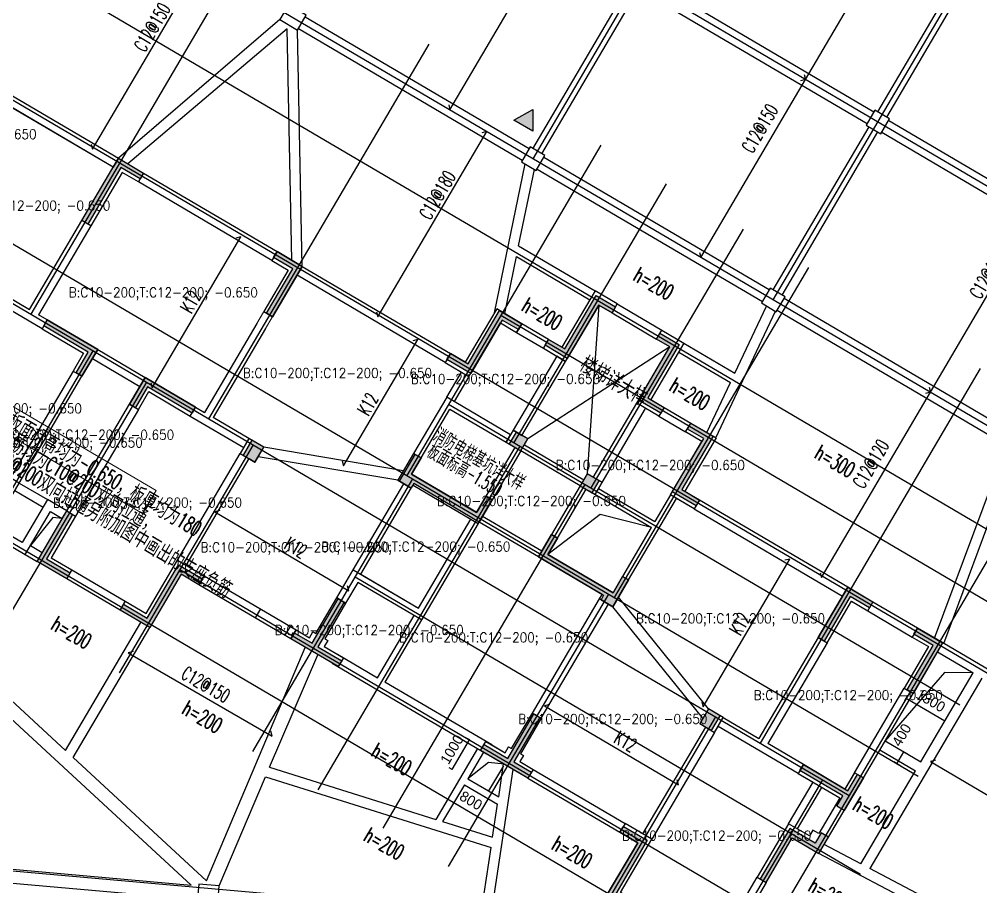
# Model space of a CAD drawing. Header units: millimetres. Extents: x 129427 to 386235, y 419441 to 703525.
# Drawn here: x 309149 to 337104, y 544002 to 569220 of the extents above; entities that cross this region are included whole.
import ezdxf
from ezdxf.enums import TextEntityAlignment as Align

# ---------------------------------------------------------------- set-up
doc = ezdxf.new("R2010")
doc.units = ezdxf.units.MM
doc.header["$LTSCALE"] = 100
for name, color, linetype in [('B-DIM', 1, 'Continuous'), ('B-dote', 253, 'Continuous'), ('B-TEXT', 7, 'Continuous'), ('B-开洞', 7, 'Continuous'), ('B-板厚', 2, 'Continuous'), ('B-正筋文字', 7, 'Continuous'), ('B-正筋钢筋', 6, 'Continuous'), ('B-沉降观测点', 5, 'Continuous'), ('COLU', 7, 'Continuous'), ('colu-1层', 6, 'Continuous'), ('colu-主楼', 7, 'Continuous'), ('h填实-1层', 254, 'Continuous'), ('h斜线-1层', 7, 'Continuous'), ('h斜线-墙', 7, 'Continuous'), ('h斜线-柱', 7, 'Continuous'), ('WALL', 3, 'Continuous'), ('wall-主楼', 2, 'Continuous'), ('wall-开洞', 5, 'Continuous'), ('梁', 4, 'Continuous'), ('梁虚线', 4, 'Continuous')]:
    doc.layers.add(name, color=color, linetype=linetype)
doc.layers.add('floor7', color=1, linetype='Continuous', lineweight=0)
doc.styles.get("Standard").update_dxf_attribs({"font": 'standard'})
doc.styles.add('汉字', font='汉字')
doc.dimstyles.get("Standard").update_dxf_attribs({"dimtxt": 300, "dimasz": 100, "dimexe": 100, "dimexo": 250, "dimgap": 100, "dimtad": 0, "dimtoh": 1, "dimdec": 0, "dimdsep": 46, "dimcen": 0.09, "dimclrt": 7, "dimadec": 0, "dimazin": 0, "dimtfac": 1, "dimtdec": 4, "dimtofl": 0, "dimtmove": 0, "dimatfit": 3, "dimfxl": 4, "dimfxlon": 1, "dimtolj": 1, "dimtzin": 0, "dimarcsym": 0})

# ---------------------------------------------------------------- blocks, each defined once
blk = doc.blocks.new('*D643')
at = {"layer": 'B-DIM', "color": 0, "linetype": 'ByBlock', "lineweight": -2}
for p, q in [((334899, 549419), (334988, 549570)), ((334938, 549484), (336058, 548825)), ((336020, 548760), (336109, 548911))]:
    blk.add_line(p, q, dxfattribs=at)
for points in [[(334938, 549484), (335032, 549448), (335015, 549419)], [(336058, 548825), (335964, 548862), (335980, 548890)]]:
    blk.add_solid(points, dxfattribs=at)
at = {"layer": 'B-DIM', "color": 7, "linetype": 'Continuous', "lineweight": -2, "insert": (335650, 549413), "char_height": 300, "width": 690, "attachment_point": 5, "rotation": 329.5454, "style": '汉字'}
blk.add_mtext('1300', dxfattribs=at)
blk = doc.blocks.new('*D268')
at = {"layer": 'B-DIM', "color": 0, "linetype": 'ByBlock', "lineweight": -2}
for p, q in [((334986, 547855), (334779, 547976)), ((334663, 547580), (334866, 547925)), ((334783, 547510), (334577, 547631))]:
    blk.add_line(p, q, dxfattribs=at)
for points in [[(334663, 547580), (334699, 547675), (334728, 547658)], [(334866, 547925), (334829, 547831), (334801, 547847)]]:
    blk.add_solid(points, dxfattribs=at)
at = {"layer": 'B-DIM', "color": 7, "linetype": 'Continuous', "lineweight": -2, "insert": (334804, 548412), "char_height": 300, "width": 576.67, "attachment_point": 5, "rotation": 59.5454, "style": '汉字'}
blk.add_mtext('400', dxfattribs=at)
blk = doc.blocks.new('*D704')
at = {"layer": 'B-DIM', "color": 0, "linetype": 'ByBlock', "lineweight": -2}
for p, q in [((321788, 546455), (321735, 546365)), ((321786, 546451), (322475, 546046)), ((322477, 546049), (322425, 545960))]:
    blk.add_line(p, q, dxfattribs=at)
for points in [[(321786, 546451), (321880, 546415), (321864, 546386)], [(322475, 546046), (322381, 546082), (322398, 546111)]]:
    blk.add_solid(points, dxfattribs=at)
at = {"layer": 'B-DIM', "color": 7, "linetype": 'Continuous', "lineweight": -2, "insert": (322283, 546507), "char_height": 300, "width": 566.67, "attachment_point": 5, "rotation": 329.5454, "style": '汉字'}
blk.add_mtext('800', dxfattribs=at)
blk = doc.blocks.new('*D348')
at = {"layer": 'B-DIM', "color": 0, "linetype": 'ByBlock', "lineweight": -2}
for p, q in [((321735, 547410), (322241, 548272)), ((322245, 548270), (322155, 548322)), ((321738, 547408), (321648, 547460))]:
    blk.add_line(p, q, dxfattribs=at)
for points in [[(322241, 548272), (322205, 548177), (322176, 548194)], [(321735, 547410), (321771, 547504), (321800, 547487)]]:
    blk.add_solid(points, dxfattribs=at)
at = {"layer": 'B-DIM', "color": 7, "linetype": 'Continuous', "lineweight": -2, "insert": (321729, 547993), "char_height": 300, "width": 690, "attachment_point": 5, "rotation": 59.5454, "style": '汉字'}
blk.add_mtext('1000', dxfattribs=at)
blk = doc.blocks.new('A$C7FDE0673')
at = {"layer": 'B-沉降观测点'}
blk.add_hatch(color=256, dxfattribs=at).paths.add_polyline_path([(318, 551), (0, 0), (636, 0)], flags=0)
blk.add_lwpolyline([(0, 0), (318, 551), (636, 0)], close=True, dxfattribs=at)

msp = doc.modelspace()

# ---------------------------------------------------------------- hatches: boundary and pattern name
at = {"layer": 'h填实-1层'}
for points in [[(312663.6, 564575.7), (312103.3, 564905.1), (311140.3, 563267.3), (310967.9, 563368.7), (312032.3, 565178.9), (312765, 564748.1)], [(316342.4, 560672.6), (317102.7, 561965.6), (316542.3, 562295.1), (316643.7, 562467.5), (317376.4, 562036.6), (316514.8, 560571.2)], [(325996, 560912.7), (325083.7, 559361), (324437.1, 559741.2), (324538.5, 559913.6), (325012.6, 559634.8), (325925, 561186.5), (326485.3, 560857), (326383.9, 560684.6)], [(323187.6, 560475.9), (322275.3, 558924.2), (321585.6, 559329.7), (321687, 559502.1), (322204.2, 559198), (323116.6, 560749.7), (323763.1, 560369.5), (323661.7, 560197.1)], [(310801, 558942.6), (311155.8, 559546), (309862.7, 560306.3), (309964.1, 560478.7), (311429.6, 559617), (310973.4, 558841.2)], [(327799, 557764.4), (327152.5, 558144.6), (328064.9, 559696.2), (327677, 559924.3), (327778.3, 560096.7), (328338.6, 559767.3), (327426.3, 558215.6), (327900.4, 557936.8)], [(314173.3, 557771.8), (312880.3, 558532), (312525.5, 557928.6), (312353.1, 558030), (312809.2, 558805.8), (314274.7, 557944.2)], [(329322.8, 557100.5), (328410.4, 555548.9), (328927.6, 555244.8), (328826.3, 555072.4), (328136.7, 555477.8), (329049, 557029.5), (328574.9, 557308.3), (328676.2, 557480.7)], [(323593.4, 557221.1), (323390.7, 556876.3), (323735.5, 556673.6), (323938.2, 557018.4)], [(323735.5, 556673.6), (323938.2, 557018.4), (323593.4, 557221.1), (323390.7, 556876.3)], [(315912.1, 556981.4), (315658.7, 556550.4), (316003.5, 556347.6), (316256.9, 556778.6)], [(316003.5, 556347.6), (316256.9, 556778.6), (315912.1, 556981.4), (315658.7, 556550.4)], [(320622.6, 555719.8), (320546.5, 555590.5), (320201.7, 555793.2), (320657.9, 556569.1), (320830.3, 556467.7), (320551.5, 555993.6), (322448, 554878.5), (322726.8, 555352.6), (322899.2, 555251.2), (322519, 554604.7)], [(325662.3, 556004.7), (325459.6, 555659.9), (325804.4, 555457.1), (326007.1, 555801.9)], [(325804.4, 555457.1), (326007.1, 555801.9), (325662.3, 556004.7), (325459.6, 555659.9)], [(310528.8, 552954.4), (309666.7, 553461.2), (310528.4, 554926.7), (310700.8, 554825.3), (309940.5, 553532.3), (310630.1, 553126.8)], [(326140, 552475.7), (326064, 552346.4), (326408.8, 552143.6), (326864.9, 552919.5), (326692.5, 553020.8), (326413.8, 552546.7), (324517.3, 553661.8), (324796.1, 554135.9), (324623.7, 554237.3), (324243.5, 553590.8)], [(313854.4, 553087.1), (312942, 551535.4), (312080, 552042.3), (312181.4, 552214.7), (312871, 551809.2), (313783.3, 553360.8), (314472.9, 552955.4), (314371.6, 552782.9)], [(333869.2, 552107.3), (333308.8, 552436.7), (332548.6, 551143.7), (332376.1, 551245), (333237.8, 552710.5), (333970.5, 552279.7)], [(317561.1, 550907.6), (317043.9, 551211.7), (317145.2, 551384.1), (317662.5, 551080), (318422.7, 552373), (318595.1, 552271.7), (317834.9, 550978.6), (318524.5, 550573.1), (318423.1, 550400.7)], [(335263.6, 551519.4), (335996.3, 551088.5), (335134.6, 549623.1), (334962.2, 549724.5), (335722.5, 551017.5), (335162.2, 551347)], [(329187.4, 549175.8), (328934, 548744.8), (329278.8, 548542), (329532.2, 548973)], [(329278.8, 548542), (329532.2, 548973), (329187.4, 549175.8), (328934, 548744.8)], [(323250.5, 547562.3), (322560.9, 547967.8), (322662.2, 548140.2), (323351.9, 547734.7), (324112.1, 549027.8), (324284.5, 548926.4), (323524.3, 547633.4), (324041.5, 547329.3), (323940.1, 547156.8)], [(333413.5, 546691), (333134.7, 546216.8), (332919.2, 546343.5), (333096.6, 546645.3), (331846.7, 547380.2), (331948, 547552.6), (333241.1, 546792.3), (333519.9, 547266.4), (333692.3, 547165.1)], [(327403.4, 545352.5), (326491.1, 543800.9), (327180.7, 543395.4), (327079.3, 543223), (326217.3, 543729.8), (327129.6, 545281.5), (326612.4, 545585.6), (326713.8, 545758)], [(330691.3, 544231.4), (330863.7, 544130), (331623.9, 545423.1), (332399.8, 544966.9), (332678.5, 545441), (332463, 545567.7), (332285.6, 545266), (331552.9, 545696.8)]]:
    msp.add_hatch(color=256, dxfattribs=at).paths.add_polyline_path(points, flags=0)
at = {"layer": 'h斜线-1层'}
h = msp.add_hatch(dxfattribs=at)
h.set_pattern_fill('ANSI31', color=256, scale=40, angle=-30.45463, style=0)
h.set_pattern_definition([])
h.paths.add_polyline_path([(312663.6, 564575.7), (312103.3, 564905.1), (311140.3, 563267.3), (311226.5, 563216.6), (312138.8, 564768.3), (312612.9, 564489.5)], flags=0)
h = msp.add_hatch(dxfattribs=at)
h.set_pattern_fill('ANSI31', color=256, scale=40, angle=-30.45463, style=0)
h.set_pattern_definition([])
h.paths.add_polyline_path([(317102.7, 561965.6), (316542.8, 562294.8), (316492.1, 562208.6), (316966.2, 561929.9), (316256.2, 560723.2), (316342.4, 560672.6)], flags=0)
h = msp.add_hatch(dxfattribs=at)
h.set_pattern_fill('ANSI31', color=256, scale=40, angle=-30.45463, style=0)
h.set_pattern_definition([])
h.paths.add_polyline_path([(326536.4, 560943), (325889.9, 561323.1), (324926.8, 559685.3), (325012.6, 559634.8), (325925, 561186.5), (326485.7, 560856.8)], flags=0)
h.paths.add_polyline_path([(325084.1, 559360.8), (324437.5, 559740.9), (324386.9, 559654.8), (325033.4, 559274.6)], flags=0)
h = msp.add_hatch(dxfattribs=at)
h.set_pattern_fill('ANSI31', color=256, scale=40, angle=-30.45463, style=0)
h.set_pattern_definition([])
h.paths.add_polyline_path([(323661.7, 560197.1), (323187.6, 560475.9), (323136.9, 560389.7), (323611, 560110.9)], flags=0)
h.paths.add_polyline_path([(323116.6, 560749.7), (323030.4, 560800.4), (322118, 559248.7), (322204.2, 559198)], flags=0)
h.paths.add_polyline_path([(322275.3, 558924.2), (321585.6, 559329.7), (321535, 559243.5), (322224.6, 558838)], flags=0)
h = msp.add_hatch(dxfattribs=at)
h.set_pattern_fill('ANSI31', color=256, scale=40, angle=-30.45463, style=0)
h.set_pattern_definition([])
h.paths.add_polyline_path([(311155.8, 559546), (309863.1, 560306), (309812.5, 560219.8), (311019.3, 559510.2), (310715.2, 558993), (310801, 558942.6)], flags=0)
h = msp.add_hatch(dxfattribs=at)
h.set_pattern_fill('ANSI31', color=256, scale=40, angle=-30.45463, style=0)
h.set_pattern_definition([])
h.paths.add_polyline_path([(327799.5, 557764.2), (327152.9, 558144.3), (327102.3, 558058.2), (327748.8, 557678)], flags=0)
h.paths.add_polyline_path([(328476, 559802.6), (327829.4, 560182.7), (327778.7, 560096.5), (328338.6, 559767.3), (327426.3, 558215.6), (327512.9, 558164.7)], flags=0)
h = msp.add_hatch(dxfattribs=at)
h.set_pattern_fill('ANSI31', color=256, scale=40, angle=-30.45463, style=0)
h.set_pattern_definition([])
h.paths.add_polyline_path([(314173.3, 557771.8), (312880.3, 558532), (312525.5, 557928.6), (312611.7, 557877.9), (312915.8, 558395.2), (314122.6, 557685.6)], flags=0)
h = msp.add_hatch(dxfattribs=at)
h.set_pattern_fill('ANSI31', color=256, scale=40, angle=-30.45463, style=0)
h.set_pattern_definition([])
h.paths.add_polyline_path([(323593.4, 557221.1), (323507.6, 557271.6), (323304.9, 556926.8), (323390.7, 556876.3)], flags=0)
h = msp.add_hatch(dxfattribs=at)
h.set_pattern_fill('ANSI31', color=256, scale=40, angle=-30.45463, style=0)
h.set_pattern_definition([])
h.paths.add_polyline_path([(329409.4, 557049.6), (329322.8, 557100.6), (328410.4, 555548.9), (328497, 555498)], flags=0)
h.paths.add_polyline_path([(329049, 557029.5), (328575.3, 557308), (328524.6, 557221.8), (328998.3, 556943.3)], flags=0)
h.paths.add_polyline_path([(328826.7, 555072.1), (328137.1, 555477.6), (328086.4, 555391.4), (328776, 554985.9)], flags=0)
h = msp.add_hatch(dxfattribs=at)
h.set_pattern_fill('ANSI31', color=256, scale=40, angle=-30.45463, style=0)
h.set_pattern_definition([])
h.paths.add_polyline_path([(315912.1, 556981.4), (315826.3, 557031.8), (315572.9, 556600.8), (315658.7, 556550.4)], flags=0)
h = msp.add_hatch(dxfattribs=at)
h.set_pattern_fill('ANSI31', color=256, scale=40, angle=-30.45463, style=0)
h.set_pattern_definition([])
h.paths.add_polyline_path([(320657.9, 556569.1), (320615.2, 556594.2), (320159.1, 555818.3), (320201.7, 555793.2)], flags=0)
h.paths.add_polyline_path([(322519.5, 554604.5), (320622.6, 555719.8), (320597.2, 555676.7), (322494.1, 554561.4)], flags=0)
h = msp.add_hatch(dxfattribs=at)
h.set_pattern_fill('ANSI31', color=256, scale=40, angle=-30.45463, style=0)
h.set_pattern_definition([])
h.paths.add_polyline_path([(326093.7, 555751), (326007.1, 555802), (325804.4, 555457.1), (325891, 555406.2)], flags=0)
h = msp.add_hatch(dxfattribs=at)
h.set_pattern_fill('ANSI31', color=256, scale=40, angle=-30.45463, style=0)
h.set_pattern_definition([])
h.paths.add_polyline_path([(310680.8, 553213), (310077.4, 553567.8), (310787, 554774.6), (310700.8, 554825.3), (309940.5, 553532.3), (310630.1, 553126.8)], flags=0)
h = msp.add_hatch(dxfattribs=at)
h.set_pattern_fill('ANSI31', color=256, scale=40, angle=-30.45463, style=0)
h.set_pattern_definition([])
h.paths.add_polyline_path([(313783.3, 553360.8), (314473.4, 552955.1), (314524.1, 553041.3), (313748.2, 553497.5), (312835.9, 551945.8), (312232.5, 552300.6), (312181.8, 552214.4), (312871, 551809.2)], flags=0)
h = msp.add_hatch(dxfattribs=at)
h.set_pattern_fill('ANSI31', color=256, scale=40, angle=-30.45463, style=0)
h.set_pattern_definition([])
h.paths.add_polyline_path([(326140, 552475.7), (326096.9, 552501), (326020.9, 552371.7), (326064, 552346.4)], flags=0)
h = msp.add_hatch(dxfattribs=at)
h.set_pattern_fill('ANSI31', color=256, scale=40, angle=-30.45463, style=0)
h.set_pattern_definition([])
h.paths.add_polyline_path([(333869.6, 552107), (333308.8, 552436.7), (332548.6, 551143.7), (332635.2, 551092.8), (333344.8, 552299.6), (333818.9, 552020.8)], flags=0)
h = msp.add_hatch(dxfattribs=at)
h.set_pattern_fill('ANSI31', color=256, scale=40, angle=-30.45463, style=0)
h.set_pattern_definition([])
h.paths.add_polyline_path([(318116.6, 551161), (318030.4, 551211.7), (318638.7, 552246.1), (318595.2, 552271.7), (317834.9, 550978.6), (318524.5, 550573.1), (318575.2, 550659.3), (318015.3, 550988.6)], flags=0)
h.paths.add_polyline_path([(318422.7, 552373.1), (318380.1, 552398.1), (317771.8, 551363.7), (317685.6, 551414.4), (317584.3, 551242), (317196.3, 551470.1), (317145.7, 551383.9), (317662.5, 551080)], flags=0)
h = msp.add_hatch(dxfattribs=at)
h.set_pattern_fill('ANSI31', color=256, scale=40, angle=-30.45463, style=0)
h.set_pattern_definition([])
h.paths.add_polyline_path([(335722.5, 551017.5), (335162.6, 551346.7), (335111.9, 551260.5), (335586.1, 550981.8), (334876.5, 549774.9), (334962.3, 549724.5)], flags=0)
h = msp.add_hatch(dxfattribs=at)
h.set_pattern_fill('ANSI31', color=256, scale=40, angle=-30.45463, style=0)
h.set_pattern_definition([])
h.paths.add_polyline_path([(324092.6, 547415.2), (323704.7, 547643.3), (323806.1, 547815.7), (323719.8, 547866.4), (324328.1, 548900.8), (324284.6, 548926.4), (323524.3, 547633.4), (324041.9, 547329)], flags=0)
h.paths.add_polyline_path([(324112.2, 549027.8), (324069.5, 549052.9), (323461.2, 548018.5), (323375, 548069.1), (323273.7, 547896.7), (322712.9, 548226.4), (322662.2, 548140.2), (323351.9, 547734.7)], flags=0)
h = msp.add_hatch(dxfattribs=at)
h.set_pattern_fill('ANSI31', color=256, scale=40, angle=-30.45463, style=0)
h.set_pattern_definition([])
h.paths.add_polyline_path([(329618.8, 548922.1), (329532.2, 548973.1), (329278.8, 548542), (329365.4, 548491.1)], flags=0)
h = msp.add_hatch(dxfattribs=at)
h.set_pattern_fill('ANSI31', color=256, scale=40, angle=-30.45463, style=0)
h.set_pattern_definition([])
h.paths.add_polyline_path([(333519.9, 547266.4), (333433.6, 547317.1), (333154.9, 546843), (333241.1, 546792.3)], flags=0)
h.paths.add_polyline_path([(333096.6, 546645.3), (331846.7, 547380.2), (331796, 547294), (333002.8, 546584.4), (332394.6, 545550), (332222.2, 545651.3), (332120.8, 545478.9), (331517.4, 545833.7), (330605.1, 544282.1), (330691.3, 544231.4), (331552.9, 545696.8), (332285.6, 545266), (332463, 545567.7), (332678.5, 545441), (333134.7, 546216.8), (332919.2, 546343.5)], flags=0)
h = msp.add_hatch(dxfattribs=at)
h.set_pattern_fill('ANSI31', color=256, scale=40, angle=-30.45463, style=0)
h.set_pattern_definition([])
h.paths.add_polyline_path([(327540.7, 545387.8), (326764.9, 545844), (326714.2, 545757.8), (327403.4, 545352.5), (326491.1, 543800.9), (327181.1, 543395.1), (327231.8, 543481.4), (326628.4, 543836.1)], flags=0)
at = {"layer": 'h斜线-墙'}
h = msp.add_hatch(dxfattribs=at)
h.set_pattern_fill('ANSI31', color=256, scale=40, angle=-30.45463, style=0)
h.set_pattern_definition([])
h.paths.add_polyline_path([(307722.1, 567713.2), (312032.3, 565178.9), (311880.2, 564920.3), (307570.1, 567454.6)], flags=0)
h = msp.add_hatch(dxfattribs=at)
h.set_pattern_fill('ANSI31', color=256, scale=40, angle=-30.45463, style=0)
h.set_pattern_definition([])
h.paths.add_polyline_path([(312765, 564748.1), (316644.1, 562467.2), (316492.1, 562208.6), (312612.9, 564489.5)], flags=0)
h = msp.add_hatch(dxfattribs=at)
h.set_pattern_fill('ANSI31', color=256, scale=40, angle=-30.45463, style=0)
h.set_pattern_definition([])
h.paths.add_polyline_path([(317376.9, 562036.4), (321687, 559502.1), (321535, 559243.5), (317224.8, 561777.8)], flags=0)
h = msp.add_hatch(dxfattribs=at)
h.set_pattern_fill('ANSI31', color=256, scale=40, angle=-30.45463, style=0)
h.set_pattern_definition([])
h.paths.add_polyline_path([(324538.9, 559913.4), (323763.1, 560369.5), (323611, 560110.9), (324386.9, 559654.8)], flags=0)
h = msp.add_hatch(dxfattribs=at)
h.set_pattern_fill('ANSI31', color=256, scale=40, angle=-30.45463, style=0)
h.set_pattern_definition([])
h.paths.add_polyline_path([(325033.4, 559274.6), (324774.8, 559426.7), (323507.6, 557271.6), (323766.3, 557119.5)], flags=0)
h = msp.add_hatch(dxfattribs=at)
h.set_pattern_fill('ANSI31', color=256, scale=40, angle=-30.45463, style=0)
h.set_pattern_definition([])
h.paths.add_polyline_path([(323431.6, 557142.3), (321578.2, 558232), (320615.2, 556594.2), (320830.7, 556467.5), (321667, 557889.8), (323304.9, 556926.8)], flags=0)
h = msp.add_hatch(dxfattribs=at)
h.set_pattern_fill('ANSI31', color=256, scale=40, angle=-30.45463, style=0)
h.set_pattern_definition([])
h.paths.add_polyline_path([(308287.5, 554272.2), (309321.9, 553664), (310056.8, 554913.9), (310401.7, 554711.2), (310528.4, 554926.7), (309968.1, 555256.1), (309233.1, 554006.2), (308414.2, 554487.7)], flags=0)
h = msp.add_hatch(dxfattribs=at)
h.set_pattern_fill('ANSI31', color=256, scale=40, angle=-30.45463, style=0)
h.set_pattern_definition([])
h.paths.add_polyline_path([(318380.1, 552398.1), (318861.6, 553217.1), (320758, 552102), (322278.6, 554688.1), (322494.1, 554561.4), (320846.8, 551759.8), (318993.5, 552849.5), (318638.7, 552246.1)], flags=0)
h = msp.add_hatch(dxfattribs=at)
h.set_pattern_fill('ANSI31', color=256, scale=40, angle=-30.45463, style=0)
h.set_pattern_definition([])
h.paths.add_polyline_path([(310680.8, 553213), (312232.5, 552300.6), (312080.4, 552042), (310528.8, 552954.4)], flags=0)
h = msp.add_hatch(dxfattribs=at)
h.set_pattern_fill('ANSI31', color=256, scale=40, angle=-30.45463, style=0)
h.set_pattern_definition([])
h.paths.add_polyline_path([(314524.1, 553041.3), (317196.3, 551470.1), (317044.3, 551211.5), (314372, 552782.7)], flags=0)
at = {"layer": 'h斜线-柱'}
h = msp.add_hatch(dxfattribs=at)
h.set_pattern_fill('ANSI31', color=256, scale=40, angle=-30.45463, style=0)
h.set_pattern_definition([])
h.paths.add_polyline_path([(316721.4, 569208.1), (317238.7, 568904), (317492.1, 569335), (316974.9, 569639.1)], flags=0)
h = msp.add_hatch(dxfattribs=at)
h.set_pattern_fill('ANSI31', color=256, scale=40, angle=-30.45463, style=0)
h.set_pattern_definition([])
h.paths.add_polyline_path([(333770.6, 566143.9), (334201.6, 565890.4), (334455, 566321.4), (334024, 566574.9)], flags=0)
h = msp.add_hatch(dxfattribs=at)
h.set_pattern_fill('ANSI31', color=256, scale=40, angle=-30.45463, style=0)
h.set_pattern_definition([])
h.paths.add_polyline_path([(323747, 565077.2), (324178, 564823.8), (324431.4, 565254.8), (324000.4, 565508.2)], flags=0)
h = msp.add_hatch(dxfattribs=at)
h.set_pattern_fill('ANSI31', color=256, scale=40, angle=-30.45463, style=0)
h.set_pattern_definition([])
h.paths.add_polyline_path([(330729.4, 560971.7), (331160.5, 560718.2), (331413.9, 561149.3), (330982.9, 561402.7)], flags=0)
h = msp.add_hatch(dxfattribs=at)
h.set_pattern_fill('ANSI31', color=256, scale=40, angle=-5.06835, style=0)
h.set_pattern_definition([])
h.paths.add_polyline_path([(314323.6, 543582), (314921.2, 543529), (314965.4, 544027), (314367.7, 544080)], flags=0)

# ---------------------------------------------------------------- linework, layer by layer
at = {"layer": 'B-dote'}
for p, q in [((324089.2, 565166), (344414.1, 599733.4)), ((331071.7, 561060.5), (348431.5, 590585)), ((294026.9, 579825.9), (338930.2, 553423.7)), ((348077.7, 558021.6), (313165.4, 578549.3)), ((349863.9, 550011), (303141.9, 577482.6)), ((292202.2, 576722.6), (341894.1, 547504.8)), ((289617.2, 572326.2), (333274.9, 546656.4)), ((315885.6, 571535.1), (309482.8, 560645.7)), ((299209.1, 568426.5), (335280.9, 547217)), ((321057.7, 568493.9), (314655, 557604.5)), ((286576.1, 567154), (331479.5, 540751.8)), ((326057.5, 565554.2), (320415.1, 555957.8)), ((327954, 564439.1), (323528, 556911.6)), ((330195.3, 563121.2), (325769.3, 555593.8)), ((332091.7, 562006.2), (326449.3, 552409.8)), ((323152.1, 560612.8), (338017.9, 551872)), ((311293.1, 559581.3), (307395.9, 552953.2)), ((337091.5, 559066.4), (330688.8, 548177)), ((312844.7, 558668.9), (308947.6, 552040.9)), ((321631.5, 558026.7), (336497.3, 549285.9)), ((339677.6, 557545.8), (329377.7, 540028.4)), ((315948.1, 556844.3), (312050.9, 550216.2)), ((323700.4, 556810.2), (317826.5, 546820.3)), ((320587.5, 555856.4), (315930, 547935.4)), ((325596.9, 555695.2), (319723, 545705.2)), ((313819.3, 553223.7), (332391.8, 542303.5)), ((318914.9, 553011.7), (333608.2, 544372.3)), ((326276.9, 552511.2), (321619.4, 544590.1)), ((329395.7, 548937.3), (325498.6, 542309.3)), ((332499, 547112.6), (328601.9, 540484.6)), ((369044.2, 539130.3), (289446.5, 546189.9))]:
    msp.add_line(p, q, dxfattribs=at)
at = {"layer": 'B-开洞'}
for p, q in [((325996.4, 560912.5), (325662.7, 556004.4)), ((328065.3, 559696), (323938.7, 557018.2))]:
    msp.add_line(p, q, dxfattribs=at)
for points in [[(310401.7, 554711.2), (310126.6, 554736), (309474, 553922.6)], [(327528.7, 554443), (326042.9, 554824.7), (324517.3, 553661.8)], [(336879.1, 550221.5), (336050.2, 550230), (334324.1, 548243.6)], [(323250.9, 547562.1), (322788.2, 547614.4), (322191.3, 547141.1)]]:
    msp.add_lwpolyline(points, dxfattribs=at)
at = {"layer": 'B-正筋钢筋'}
for points in [[(331970.1, 567615.6), (332007.7, 567470.4), (334896.8, 572384), (334751.6, 572346.3)], [(321635, 566732), (321672.7, 566586.8), (324713.9, 571759), (324568.7, 571721.4)], [(311244.9, 565590.9), (311282.6, 565445.7), (314450.4, 570833.4), (314305.2, 570795.8)], [(328928.9, 562443.4), (328966.6, 562298.2), (332007.7, 567470.4), (331862.5, 567432.7)], [(319539.2, 560714), (319576.9, 560568.9), (322744.7, 565956.5), (322599.5, 565918.9)], [(335601.6, 558520), (335639.3, 558374.8), (338680.4, 563547), (338535.2, 563509.3)], [(312978.2, 558653.5), (313015.9, 558508.3), (315595.8, 562896), (315450.6, 562858.4)], [(318540.9, 556381.5), (318578.6, 556236.4), (320740.6, 559913.5), (320595.4, 559875.8)], [(332433.8, 553132.3), (332471.5, 552987.1), (335639.3, 558374.8), (335494.1, 558337.1)], [(314977.1, 554934.6), (314831.9, 554896.9), (318735, 552602), (318697.4, 552747.2)], [(328995.1, 549382.3), (329032.7, 549237.1), (331556.3, 553529.1), (331411.1, 553491.4)], [(312463, 550839.7), (312318.1, 550800.9), (316505.9, 548383.1), (316467.1, 548528)], [(324561.6, 549299.1), (324416.4, 549261.5), (328319.5, 546966.5), (328281.9, 547111.7)], [(335789.5, 547679.7), (335644.3, 547642), (340500.6, 544786.6), (340463, 544931.8)]]:
    msp.add_lwpolyline(points, dxfattribs=at)
at = {"layer": 'COLU'}
for points in [[(316721.4, 569208.1), (317238.7, 568904), (317492.1, 569335), (316974.9, 569639.1)], [(333770.6, 566143.9), (334201.6, 565890.4), (334455, 566321.4), (334024, 566574.9)], [(323747, 565077.2), (324178, 564823.8), (324431.4, 565254.8), (324000.4, 565508.2)], [(330729.4, 560971.7), (331160.5, 560718.2), (331413.9, 561149.3), (330982.9, 561402.7)], [(314323.6, 543582), (314921.2, 543529), (314965.4, 544027), (314367.7, 544080)]]:
    msp.add_lwpolyline(points, close=True, dxfattribs=at)
at = {"layer": 'colu-1层'}
for points in [[(312663.6, 564575.7), (312103.3, 564905.1), (311140.3, 563267.3), (310967.9, 563368.7), (312032.3, 565178.9), (312765, 564748.1)], [(316342.4, 560672.6), (317102.7, 561965.6), (316542.3, 562295.1), (316643.7, 562467.5), (317376.4, 562036.6), (316514.8, 560571.2)], [(325996, 560912.7), (325083.7, 559361), (324437.1, 559741.2), (324538.5, 559913.6), (325012.6, 559634.8), (325925, 561186.5), (326485.3, 560857), (326383.9, 560684.6)], [(323187.6, 560475.9), (322275.3, 558924.2), (321585.6, 559329.7), (321687, 559502.1), (322204.2, 559198), (323116.6, 560749.7), (323763.1, 560369.5), (323661.7, 560197.1)], [(310801, 558942.6), (311155.8, 559546), (309862.7, 560306.3), (309964.1, 560478.7), (311429.6, 559617), (310973.4, 558841.2)], [(327799, 557764.4), (327152.5, 558144.6), (328064.9, 559696.2), (327677, 559924.3), (327778.3, 560096.7), (328338.6, 559767.3), (327426.3, 558215.6), (327900.4, 557936.8)], [(314173.3, 557771.8), (312880.3, 558532), (312525.5, 557928.6), (312353.1, 558030), (312809.2, 558805.8), (314274.7, 557944.2)], [(329322.8, 557100.5), (328410.4, 555548.9), (328927.6, 555244.8), (328826.3, 555072.4), (328136.7, 555477.8), (329049, 557029.5), (328574.9, 557308.3), (328676.2, 557480.7)], [(323735.5, 556673.6), (323938.2, 557018.4), (323593.4, 557221.1), (323390.7, 556876.3)], [(316003.5, 556347.6), (316256.9, 556778.6), (315912.1, 556981.4), (315658.7, 556550.4)], [(325804.4, 555457.1), (326007.1, 555801.9), (325662.3, 556004.7), (325459.6, 555659.9)], [(310528.8, 552954.4), (309666.7, 553461.2), (310528.4, 554926.7), (310700.8, 554825.3), (309940.5, 553532.3), (310630.1, 553126.8)], [(313854.4, 553087.1), (312942, 551535.4), (312080, 552042.3), (312181.4, 552214.7), (312871, 551809.2), (313783.3, 553360.8), (314472.9, 552955.4), (314371.6, 552782.9)], [(333869.2, 552107.3), (333308.8, 552436.7), (332548.6, 551143.7), (332376.1, 551245), (333237.8, 552710.5), (333970.5, 552279.7)], [(317561.1, 550907.6), (317043.9, 551211.7), (317145.2, 551384.1), (317662.5, 551080), (318422.7, 552373), (318595.1, 552271.7), (317834.9, 550978.6), (318524.5, 550573.1), (318423.1, 550400.7)], [(335263.6, 551519.4), (335996.3, 551088.5), (335134.6, 549623.1), (334962.2, 549724.5), (335722.5, 551017.5), (335162.2, 551347)], [(329278.8, 548542), (329532.2, 548973), (329187.4, 549175.8), (328934, 548744.8)], [(323250.5, 547562.3), (322560.9, 547967.8), (322662.2, 548140.2), (323351.9, 547734.7), (324112.1, 549027.8), (324284.5, 548926.4), (323524.3, 547633.4), (324041.5, 547329.3), (323940.1, 547156.8)], [(333413.5, 546691), (333134.7, 546216.8), (332919.2, 546343.5), (333096.6, 546645.3), (331846.7, 547380.2), (331948, 547552.6), (333241.1, 546792.3), (333519.9, 547266.4), (333692.3, 547165.1)], [(327403.4, 545352.5), (326491.1, 543800.9), (327180.7, 543395.4), (327079.3, 543223), (326217.3, 543729.8), (327129.6, 545281.5), (326612.4, 545585.6), (326713.8, 545758)], [(330691.3, 544231.4), (330863.7, 544130), (331623.9, 545423.1), (332399.8, 544966.9), (332678.5, 545441), (332463, 545567.7), (332285.6, 545266), (331552.9, 545696.8)]]:
    msp.add_lwpolyline(points, close=True, dxfattribs=at)
for points in [[(323593.4, 557221.1), (323390.7, 556876.3), (323735.5, 556673.6), (323938.2, 557018.4), (323593.4, 557221.1)], [(315912.1, 556981.4), (315658.7, 556550.4), (316003.5, 556347.6), (316256.9, 556778.6), (315912.1, 556981.4)], [(320622.6, 555719.8), (320546.5, 555590.5), (320201.7, 555793.2), (320657.9, 556569.1), (320830.3, 556467.7), (320551.5, 555993.6), (322448, 554878.5), (322726.8, 555352.6), (322899.2, 555251.2), (322519, 554604.7), (320622.6, 555719.8)], [(325662.3, 556004.7), (325459.6, 555659.9), (325804.4, 555457.1), (326007.1, 555801.9), (325662.3, 556004.7)], [(326140, 552475.7), (326064, 552346.4), (326408.8, 552143.6), (326864.9, 552919.5), (326692.5, 553020.8), (326413.8, 552546.7), (324517.3, 553661.8), (324796.1, 554135.9), (324623.7, 554237.3), (324243.5, 553590.8), (326140, 552475.7)], [(329187.4, 549175.8), (328934, 548744.8), (329278.8, 548542), (329532.2, 548973), (329187.4, 549175.8)]]:
    msp.add_lwpolyline(points, dxfattribs=at)
at = {"layer": 'colu-主楼'}
for points in [[(323735.9, 556673.3), (323938.7, 557018.2), (323507.6, 557271.6), (323304.9, 556926.8)], [(316003.9, 556347.4), (316257.4, 556778.4), (315826.3, 557031.8), (315572.9, 556600.8)], [(325891, 555406.2), (326093.7, 555751), (325662.7, 556004.4), (325460, 555659.6)], [(329365.4, 548491.1), (329618.8, 548922.1), (329187.8, 549175.6), (328934.4, 548744.5)]]:
    msp.add_lwpolyline(points, close=True, dxfattribs=at)
at = {"layer": 'floor7'}
for p, q in [((311880.2, 564920.3), (308647.6, 566821)), ((310967.9, 563368.7), (311880.2, 564920.3)), ((312138.8, 564768.3), (311226.5, 563216.6)), ((312612.9, 564489.5), (312138.8, 564768.3)), ((316492.1, 562208.6), (312612.9, 564489.5)), ((309447.3, 560782.6), (310967.9, 563368.7)), ((310967.9, 563368.7), (310967.9, 563368.7)), ((311226.5, 563216.6), (309705.9, 560630.5)), ((316966.2, 561929.9), (316492.1, 562208.6)), ((316053.9, 560378.2), (316966.2, 561929.9)), ((317224.8, 561777.8), (316312.5, 560226.1)), ((321535, 559243.5), (317224.8, 561777.8)), ((308412.9, 561390.8), (309447.3, 560782.6)), ((309812.5, 560219.8), (308260.8, 561132.2)), ((309705.9, 560630.5), (309964.5, 560478.4)), ((309964.5, 560478.4), (311430, 559616.8)), ((314533.3, 557792.1), (316053.9, 560378.2)), ((323136.9, 560389.7), (322224.6, 558838)), ((323611, 560110.9), (323136.9, 560389.7)), ((311019.3, 559510.2), (309812.5, 560219.8)), ((316312.5, 560226.1), (314791.9, 557640.1)), ((324386.9, 559654.8), (323611, 560110.9)), ((310715.2, 558993), (311019.3, 559510.2)), ((311430, 559616.8), (312809.2, 558805.8)), ((323507.6, 557271.6), (324774.8, 559426.7)), ((324774.8, 559426.7), (324386.9, 559654.8)), ((311277.9, 559358.2), (310973.8, 558841)), ((312657.2, 558547.2), (311277.9, 559358.2)), ((322009.1, 558964.8), (321535, 559243.5)), ((313125.7, 555516.5), (307245.1, 558974.2)), ((308890.5, 555889.7), (310715.2, 558993)), ((310973.8, 558841), (309149.1, 555737.6)), ((321578.2, 558232), (322009.1, 558964.8)), ((322224.6, 558838), (321793.8, 558105.3)), ((312809.2, 558805.8), (314274.7, 557944.2)), ((306854.5, 558309.8), (312735.1, 554852.2)), ((312353.1, 558030), (312657.2, 558547.2)), ((312915.8, 558395.2), (312611.7, 557877.9)), ((314122.6, 557685.6), (312915.8, 558395.2)), ((310528.4, 554926.7), (312353.1, 558030)), ((312353.1, 558030), (312353.1, 558030)), ((320615.2, 556594.2), (321578.2, 558232)), ((321793.8, 558105.3), (323431.6, 557142.3)), ((312611.7, 557877.9), (310787, 554774.6)), ((314274.7, 557944.2), (314533.3, 557792.1)), ((327360.9, 557906.1), (326093.7, 555751)), ((327748.8, 557678), (327360.9, 557906.1)), ((315674.3, 556773.2), (314122.6, 557685.6)), ((314791.9, 557640.1), (315826.3, 557031.8)), ((328524.6, 557221.8), (327748.8, 557678)), ((323431.6, 557142.3), (323507.6, 557271.6)), ((328998.7, 556943.1), (328524.6, 557221.8)), ((315826.3, 557031.8), (316257.4, 556778.4)), ((328086.4, 555391.4), (328998.7, 556943.1)), ((313748.2, 553497.5), (315572.9, 556600.8)), ((315572.9, 556600.8), (315674.3, 556773.2)), ((315572.9, 556600.8), (315572.9, 556600.8)), ((316257.4, 556778.4), (320321.9, 556095.3)), ((323735.9, 556673.3), (322899.6, 555251)), ((325460, 555659.6), (323735.9, 556673.3)), ((315831.5, 556448.8), (314006.8, 553345.4)), ((316003.9, 556347.4), (315831.5, 556448.8)), ((316094, 556500.7), (316003.9, 556347.4)), ((320159.1, 555818.3), (316094, 556500.7)), ((320321.9, 556095.3), (320615.2, 556594.2)), ((320331.5, 555717), (320159.1, 555818.3)), ((309149.1, 555737.6), (309968.1, 555256.1)), ((312735.1, 554852.2), (313125.7, 555516.5)), ((318861.6, 553217.1), (320331.5, 555717)), ((320547, 555590.3), (319077.1, 553090.4)), ((320597.7, 555676.5), (320547, 555590.3)), ((322278.6, 554688.1), (320597.7, 555676.5)), ((324623.7, 554237.3), (325460, 555659.6)), ((326093.7, 555751), (325992.4, 555578.6)), ((325992.4, 555578.6), (327630.2, 554615.6)), ((309968.1, 555256.1), (309968.1, 555256.1)), ((309968.1, 555256.1), (310528.4, 554926.7)), ((322899.6, 555251), (322620.8, 554776.9)), ((328258.8, 555290), (326864.9, 552919.5)), ((327630.2, 554615.6), (328086.4, 555391.4)), ((328776, 554985.9), (328258.8, 555290)), ((333086.2, 552451.7), (328776, 554985.9)), ((310787, 554774.6), (310077.4, 553567.8)), ((310787, 554774.6), (310787, 554774.6)), ((320758, 552102), (322278.6, 554688.1)), ((322620.8, 554776.9), (324344.9, 553763.2)), ((322494.1, 554561.4), (320846.8, 551759.8)), ((322519.5, 554604.5), (322494.1, 554561.4)), ((324243.5, 553590.8), (322519.5, 554604.5)), ((324344.9, 553763.2), (324623.7, 554237.3)), ((310077.4, 553567.8), (310680.8, 553213)), ((326096.9, 552501), (324243.5, 553590.8)), ((312835.9, 551945.8), (313748.2, 553497.5)), ((314006.8, 553345.4), (314524.1, 553041.3)), ((310680.8, 553213), (310680.8, 553213)), ((310680.8, 553213), (312232.5, 552300.6)), ((314524.1, 553041.3), (317196.3, 551470.1)), ((318380.1, 552398.1), (318861.6, 553217.1)), ((318861.6, 553217.1), (318861.6, 553217.1)), ((319077.1, 553090.4), (320758, 552102)), ((318993.5, 552849.5), (318638.7, 552246.1)), ((320631.3, 551886.5), (318993.5, 552849.5)), ((326864.9, 552919.5), (326570, 552417.8)), ((326020.9, 552371.7), (326096.9, 552501)), ((326570, 552417.8), (329187.8, 549175.6)), ((332376.6, 551244.8), (333086.2, 552451.7)), ((312232.5, 552300.6), (312232.5, 552300.6)), ((312232.5, 552300.6), (312835.9, 551945.8)), ((317771.8, 551363.7), (318380.1, 552398.1)), ((318638.7, 552246.1), (318030.4, 551211.7)), ((324069.5, 549052.9), (326020.9, 552371.7)), ((326279.5, 552219.7), (324328.1, 548900.8)), ((326408.8, 552143.6), (326279.5, 552219.7)), ((329026.6, 548901.4), (326408.8, 552143.6)), ((333344.8, 552299.6), (332635.2, 551092.8)), ((333818.9, 552020.8), (333344.8, 552299.6)), ((319566.9, 550076.2), (320631.3, 551886.5)), ((335111.9, 551260.5), (333818.9, 552020.8)), ((320846.8, 551759.8), (319782.4, 549949.5)), ((317196.3, 551470.1), (317584.3, 551242)), ((317584.3, 551242), (317685.6, 551414.4)), ((317685.6, 551414.4), (317771.8, 551363.7)), ((318116.6, 551161), (318015.3, 550988.6)), ((318030.4, 551211.7), (318116.6, 551161)), ((330653.3, 548313.9), (332376.6, 551244.8)), ((332635.2, 551092.8), (330911.9, 548161.8)), ((335586.1, 550981.8), (335111.9, 551260.5)), ((318015.3, 550988.6), (318403.2, 550760.5)), ((318403.2, 550760.5), (319566.9, 550076.2)), ((334876.5, 549774.9), (335586.1, 550981.8)), ((319782.4, 549949.5), (322885.8, 548124.8)), ((333535, 547489.5), (334878.2, 549773.9)), ((334878.2, 549773.9), (334876.5, 549774.9)), ((323461.2, 548018.5), (324069.5, 549052.9)), ((329187.8, 549175.6), (329618.8, 548922.1)), ((324328.1, 548900.8), (323719.8, 547866.4)), ((328934.4, 548744.5), (329026.6, 548901.4)), ((329618.8, 548922.1), (330653.3, 548313.9)), ((327282.1, 545539.9), (329106.8, 548643.2)), ((329365.4, 548491.1), (327540.7, 545387.8)), ((329106.8, 548643.2), (328934.4, 548744.5)), ((329466.8, 548663.5), (329365.4, 548491.1)), ((331796, 547294), (329466.8, 548663.5)), ((322885.8, 548124.8), (323273.7, 547896.7)), ((323273.7, 547896.7), (323375, 548069.1)), ((323375, 548069.1), (323461.2, 548018.5)), ((330911.9, 548161.8), (331948, 547552.6)), ((323806.1, 547815.7), (323704.7, 547643.3)), ((323719.8, 547866.4), (323806.1, 547815.7)), ((323704.7, 547643.3), (324092.6, 547415.2)), ((324092.6, 547415.2), (326764.9, 545844)), ((331948, 547552.6), (333154.9, 546843)), ((333154.9, 546843), (333535, 547489.5)), ((332227, 547040.6), (331796, 547294)), ((331517.4, 545833.7), (332227, 547040.6)), ((326764.9, 545844), (327282.1, 545539.9)), ((330605.1, 544282.1), (331517.4, 545833.7)), ((327540.7, 545387.8), (326628.4, 543836.1)), ((330098.2, 543420), (330605.1, 544282.1))]:
    msp.add_line(p, q, dxfattribs=at)
at = {"layer": 'WALL'}
for p, q in [((316161.9, 552078.3), (316009.9, 551819.7)), ((317023.9, 551571.4), (316871.9, 551312.8))]:
    msp.add_line(p, q, dxfattribs=at)
for points in [[(307722.1, 567713.2), (312032.3, 565178.9), (311880.2, 564920.3), (307570.1, 567454.6)], [(312765, 564748.1), (316644.1, 562467.2), (316492.1, 562208.6), (312612.9, 564489.5)], [(317376.9, 562036.4), (321687, 559502.1), (321535, 559243.5), (317224.8, 561777.8)], [(324538.9, 559913.4), (323763.1, 560369.5), (323611, 560110.9), (324386.9, 559654.8)], [(325033.4, 559274.6), (324774.8, 559426.7), (323507.6, 557271.6), (323766.3, 557119.5)], [(323431.6, 557142.3), (321578.2, 558232), (320615.2, 556594.2), (320830.7, 556467.5), (321667, 557889.8), (323304.9, 556926.8)], [(308287.5, 554272.2), (309321.9, 553664), (310056.8, 554913.9), (310401.7, 554711.2), (310528.4, 554926.7), (309968.1, 555256.1), (309233.1, 554006.2), (308414.2, 554487.7)], [(318380.1, 552398.1), (318861.6, 553217.1), (320758, 552102), (322278.6, 554688.1), (322494.1, 554561.4), (320846.8, 551759.8), (318993.5, 552849.5), (318638.7, 552246.1)], [(310680.8, 553213), (312232.5, 552300.6), (312080.4, 552042), (310528.8, 552954.4)], [(314524.1, 553041.3), (317196.3, 551470.1), (317044.3, 551211.5), (314372, 552782.7)]]:
    msp.add_lwpolyline(points, close=True, dxfattribs=at)
at = {"layer": 'wall-主楼'}
for points in [[(312032.3, 565178.9), (312765, 564748.1), (312612.9, 564489.5), (312138.8, 564768.3), (311226.5, 563216.6), (310967.9, 563368.7)], [(317376.9, 562036.4), (316644.1, 562467.2), (316492.1, 562208.6), (316966.2, 561929.9), (316256.2, 560723.2), (316514.8, 560571.2)], [(325889.9, 561323.1), (324926.8, 559685.3), (324538.9, 559913.4), (324386.9, 559654.8), (325033.4, 559274.6), (325996.4, 560912.5), (326384.3, 560684.4), (326536.4, 560943)], [(323763.1, 560369.5), (323030.4, 560800.4), (322118, 559248.7), (321687, 559502.1), (321535, 559243.5), (322224.6, 558838), (323136.9, 560389.7), (323611, 560110.9)], [(311019.3, 559510.2), (310715.2, 558993), (310973.8, 558841), (311430, 559616.8), (309964.5, 560478.4), (309812.5, 560219.8)], [(328476, 559802.6), (327512.9, 558164.7), (327900.8, 557936.6), (327748.8, 557678), (327102.3, 558058.2), (328065.3, 559696), (327677.4, 559924.1), (327829.4, 560182.7)], [(314274.7, 557944.2), (312809.2, 558805.8), (312353.1, 558030), (312611.7, 557877.9), (312915.8, 558395.2), (314122.6, 557685.6)], [(328676.7, 557480.5), (329409.4, 557049.6), (328497.1, 555498), (328928.1, 555244.5), (328776, 554985.9), (328086.4, 555391.4), (328998.7, 556943.1), (328524.6, 557221.8)], [(320615.2, 556594.2), (320159.1, 555818.3), (320547, 555590.3), (320597.7, 555676.5), (322494.1, 554561.4), (322899.6, 555251), (322727.2, 555352.4), (322448.4, 554878.3), (320552, 555993.3), (320830.7, 556467.5)], [(308180.9, 554682.9), (307577.5, 555037.7), (307425.4, 554779.1), (308287.5, 554272.2), (309149.1, 555737.7), (308890.5, 555889.7)], [(310077.4, 553567.8), (310680.8, 553213), (310528.8, 552954.4), (309666.7, 553461.2), (310528.4, 554926.7), (310787, 554774.6)], [(326864.9, 552919.5), (326408.8, 552143.6), (326020.9, 552371.7), (326096.9, 552501), (324243.5, 553590.8), (324623.7, 554237.3), (324796.1, 554135.9), (324517.3, 553661.8), (326413.8, 552546.7), (326692.5, 553020.8)], [(312835.9, 551945.8), (313748.2, 553497.5), (314524.1, 553041.3), (314372, 552782.7), (313854.8, 553086.8), (312942.4, 551535.2), (312080.4, 552042), (312232.5, 552300.6)], [(333971, 552279.4), (333238.2, 552710.3), (332376.6, 551244.8), (332635.2, 551092.8), (333344.8, 552299.6), (333818.9, 552020.8)], [(318575.2, 550659.3), (318423.1, 550400.7), (317044.3, 551211.5), (317196.3, 551470.1), (317584.3, 551242), (317685.6, 551414.4), (317771.8, 551363.7), (318380.1, 552398.1), (318638.7, 552246.1), (318030.4, 551211.7), (318116.6, 551161), (318015.3, 550988.6)], [(335135.1, 549622.9), (335996.7, 551088.3), (335264, 551519.2), (335111.9, 551260.5), (335586.1, 550981.8), (334876.5, 549774.9)], [(324092.6, 547415.2), (323940.5, 547156.6), (322560.9, 547967.8), (322712.9, 548226.4), (323273.7, 547896.7), (323375, 548069.1), (323461.2, 548018.5), (324069.5, 549052.9), (324328.1, 548900.8), (323719.8, 547866.4), (323806.1, 547815.7), (323704.7, 547643.3)], [(330605.1, 544282.1), (330863.7, 544130), (331623.9, 545423.1), (332399.8, 544966.9), (333692.3, 547165.1), (333433.6, 547317.1), (333154.9, 546843), (331948, 547552.6), (331796, 547294), (333002.8, 546584.4), (332394.6, 545550), (332222.2, 545651.3), (332120.8, 545478.9), (331517.4, 545833.7)], [(326628.4, 543836.1), (327540.7, 545387.8), (326764.9, 545844), (326612.8, 545585.4), (327130.1, 545281.3), (326217.7, 543729.6), (327079.7, 543222.7), (327231.8, 543481.4)]]:
    msp.add_lwpolyline(points, close=True, dxfattribs=at)
at = {"layer": 'wall-开洞'}
msp.add_lwpolyline([(330605.1, 544282.1), (330863.7, 544130), (330356.8, 543268), (330098.2, 543420)], close=True, dxfattribs=at)
at = {"layer": '梁'}
for p, q in [((326536.4, 560943), (327829.4, 560182.7)), ((326384.3, 560684.4), (327677.4, 559924.1)), ((325834.7, 555902.4), (327102.3, 558058.2)), ((327900.8, 557936.6), (328676.7, 557480.4)), ((322727.2, 555352.4), (323563.4, 556774.5)), ((323836.6, 556846.2), (325561.5, 555831.9)), ((324796.1, 554135.9), (325632.4, 555558.3)), ((325718.9, 555507.4), (327529, 554443.1)), ((333238.2, 552710.1), (328928, 555244.4)), ((326694.4, 553020.1), (327529, 554443.1)), ((309474, 553922.6), (309818.8, 553719.8)), ((335263.9, 551519), (333970.9, 552279.3)), ((335844.7, 550829.7), (336879.1, 550221.5)), ((318251.1, 550501.9), (322733.7, 547866.2)), ((335358.6, 547635.4), (336879.1, 550221.5)), ((333690.5, 547166.1), (335135.1, 549622.9)), ((334324.1, 548243.6), (335358.6, 547635.4)), ((322647.5, 547916.9), (322191.3, 547141.1)), ((323223.9, 547516.1), (322794.7, 546786.3)), ((322191.3, 547141.1), (322794.7, 546786.3)), ((323940.5, 547156.6), (326612.8, 545585.4)), ((322090, 546968.7), (321459.3, 545896))]:
    msp.add_line(p, q, dxfattribs=at)
at = {"layer": '梁虚线'}
for p, q in [((334109.6, 566523.2), (336745.2, 571005.7)), ((334369.4, 566373.2), (337005.1, 570855.7)), ((327445.9, 570384.7), (333997.3, 566532.6)), ((324086, 565456.5), (326873.7, 570197.7)), ((324345.8, 565306.5), (327133.5, 570047.7)), ((327245.9, 570038.3), (333797.3, 566186.2)), ((316721.4, 569208.1), (312032.3, 565178.9)), ((317465.4, 569292.7), (323973.7, 565465.9)), ((316938.2, 568936.7), (312307.2, 565018.6)), ((317072.9, 562212.1), (316937.9, 568936.7)), ((317376.4, 562036.6), (317238.7, 568904)), ((317265.4, 568946.3), (323773.7, 565119.5)), ((334428.3, 566279.2), (340979.7, 562427)), ((331068.5, 561351), (333856.2, 566092.1)), ((331328.3, 561201), (334116, 565942.1)), ((334228.3, 565932.7), (340779.7, 562080.6)), ((322962.9, 560685.6), (323853.6, 565013.4)), ((324404.7, 565212.5), (330956.2, 561360.4)), ((323669.1, 562628.9), (324127.4, 564855.3)), ((324204.7, 564866.1), (330756.1, 561014)), ((309447.3, 560782.6), (310967.9, 563368.7)), ((311226.5, 563216.6), (309705.9, 560630.5)), ((323669.1, 562628.9), (325889.9, 561323.1)), ((323264.5, 560662.7), (323605.2, 562318.4)), ((323605.2, 562318.4), (325737.8, 561064.5)), ((308411.3, 561391.7), (309447.3, 560782.6)), ((309812.5, 560219.8), (308260.8, 561132.2)), ((331387.2, 561107), (337938.6, 557254.9)), ((329956.7, 558931.9), (330877.7, 560883.8)), ((309964.5, 560478.4), (309705.9, 560630.5)), ((329402.3, 557053.8), (331138.4, 560733.3)), ((331187.2, 560760.5), (337738.6, 556908.4)), ((316053.9, 560378.2), (314533.3, 557792.1)), ((316312.5, 560226.1), (314791.9, 557640.1)), ((328475.9, 559802.6), (329956.7, 558931.9)), ((311430, 559616.8), (312809.2, 558805.8)), ((328323.9, 559544), (329828.2, 558659.5)), ((311277.9, 559358.2), (312657.2, 558547.2)), ((310715.2, 558993), (308890.5, 555889.7)), ((309149.1, 555737.6), (310973.8, 558841)), ((321578.2, 558232), (322009.1, 558964.8)), ((322224.6, 558838), (321793.8, 558105.3)), ((329142.6, 557206.5), (329828.2, 558659.5)), ((310528.4, 554926.7), (312353.1, 558030)), ((312611.7, 557877.9), (310787, 554774.6)), ((314274.7, 557944.2), (314533.3, 557792.1)), ((326093.7, 555751), (327360.9, 557906.1)), ((314122.6, 557685.6), (315674.3, 556773.2)), ((315826.3, 557031.8), (314791.9, 557640.1)), ((327748.8, 557678), (328524.6, 557221.8)), ((313748.2, 553497.5), (315572.9, 556600.8)), ((320321.9, 556095.3), (316257.4, 556778.4)), ((323735.9, 556673.3), (322899.6, 555251)), ((325460, 555659.6), (323735.9, 556673.3)), ((335763.9, 551225.2), (337834, 556793.3)), ((336026.6, 551070.8), (338097.5, 556641.2)), ((314006.8, 553345.4), (315831.9, 556449.4)), ((320159.1, 555818.3), (316094, 556500.7)), ((309022.4, 555522.1), (309841.3, 555040.6)), ((309149.1, 555737.6), (309968.1, 555256.1)), ((318861.6, 553217.1), (320331.6, 555717.3)), ((319077.1, 553090.4), (320547, 555590.3)), ((325460, 555659.6), (324623.7, 554237.3)), ((325992.4, 555578.6), (327630.2, 554615.6)), ((326864.9, 552919.5), (328258.8, 555290)), ((328086.4, 555391.4), (327630.2, 554615.6)), ((328776, 554985.9), (333086.2, 552451.7)), ((322620.8, 554776.9), (324344.9, 553763.2)), ((324243.5, 553590.8), (322519.5, 554604.5)), ((309321.9, 553664), (309666.7, 553461.2)), ((329187.8, 549175.6), (326570, 552417.8)), ((324069.5, 549052.9), (326020.9, 552371.7)), ((324328.1, 548900.8), (326279.5, 552219.7)), ((329026.6, 548901.4), (326408.8, 552143.6)), ((319566.9, 550076.2), (320631.3, 551886.5)), ((333818.9, 552020.8), (335111.9, 551260.5)), ((310495.3, 547965.1), (312683.8, 551687.2)), ((320846.8, 551759.8), (319782.4, 549949.5)), ((310720.8, 547756.8), (312942.4, 551535.2)), ((307201.7, 551006.8), (310495.3, 547965.1)), ((332376.6, 551244.8), (330653.3, 548313.9)), ((332635.2, 551092.8), (330911.9, 548161.8)), ((341686, 547742.9), (335996.7, 551088.2)), ((314595.2, 544178.7), (317460.3, 550960.1)), ((316425, 547476.9), (317832.3, 550748.1)), ((318403.2, 550760.5), (319566.9, 550076.2)), ((307110.6, 550546.4), (314145.5, 544049.5)), ((322885.8, 548124.8), (319782.4, 549949.5)), ((337137.7, 550069.4), (333881.2, 544531.1)), ((333433.6, 547317.1), (334878.2, 549773.9)), ((329618.8, 548922.1), (330653.3, 548313.9)), ((327282.1, 545539.9), (329106.8, 548643.2)), ((329365.4, 548491.1), (327540.7, 545387.8)), ((331796, 547294), (329466.8, 548663.5)), ((322475.1, 548018.3), (321263.4, 545957.5)), ((331948, 547552.6), (330911.9, 548161.8)), ((334172.1, 547985), (335206.5, 547376.8)), ((310720.8, 547756.8), (314595.2, 544178.7)), ((316425, 547476.9), (321263.4, 545957.5)), ((322896.7, 543323.8), (323511.1, 547409.1)), ((323088.2, 546613.8), (323232.1, 547570.9)), ((324092.6, 547415.2), (326764.9, 545844)), ((333615.6, 544671), (335206.5, 547376.8)), ((314965.4, 544027), (316305.9, 547199.8)), ((316305.9, 547199.8), (322866.5, 545139.7)), ((322090, 546968.7), (323056.1, 546400.6)), ((331517.4, 545833.7), (332227, 547040.6)), ((331776, 545681.7), (332485.6, 546888.5)), ((322794.7, 546786.3), (323088.2, 546613.8)), ((322911.6, 545439.9), (323056.1, 546400.6)), ((321459.3, 545896), (322911.6, 545439.9)), ((322597.3, 543350), (322866.5, 545139.7)), ((333615.6, 544671), (332552.7, 545231)), ((338548.1, 541733.2), (332400.5, 544972.1)), ((306842.6, 544697.2), (314145.5, 544049.5)), ((306807.8, 544298.8), (314328.3, 543631.8)), ((338631.4, 542028.5), (333881.2, 544531.1))]:
    msp.add_line(p, q, dxfattribs=at)

# ---------------------------------------------------------------- block references
at = {"layer": 'B-沉降观测点', "rotation": 329.5453237250908}
msp.add_blockref('A$C7FDE0673', (323529.2, 566286.1), dxfattribs=at)

# ---------------------------------------------------------------- texts
at = {"layer": 'B-TEXT'}
for s, height, width, p in [('此阴影部分板面标高均为-0.650，板厚均为180', 450, 0.65, (307038.8, 558424.4)), ('未画出的板底筋均为C10@200双向拉通，', 450, 0.65, (306769.6, 557966.5)), ('板面筋均为C12@200双向拉通另附加图中画出的支座负筋', 450, 0.65, (306483.7, 557500.3)), ('消防电梯基坑详大样', 400, 0.6, (321162.6, 557020.3)), ('板面标高-1.550', 400, 0.6, (320969.1, 556555.2))]:
    msp.add_text(s, height=height, rotation=329.54537, dxfattribs=dict(at, width=width)).set_placement(p)
at = {"layer": 'B-开洞', "width": 0.7}
msp.add_text('楼梯详大样', height=450, rotation=329.54537, dxfattribs=at).set_placement((325411.6, 559069.6))
at = {"layer": 'B-板厚', "width": 0.65}
for s, p in [('h=200', (326967.1, 561646)), ('h=200', (323722.3, 560763.3)), ('h=200', (328015.8, 558438.6)), ('h=300', (332237.4, 556480.4)), ('h=200', (310042.1, 551499.9)), ('h=200', (313842.6, 549049.8)), ('h=200', (319346.6, 547818.3)), ('h=200', (333350.1, 546263.4)), ('h=200', (319131, 545364.9)), ('h=200', (324596.8, 545113.1)), ('h=200', (332053.5, 543899.2))]:
    msp.add_text(s, height=450, rotation=329.54537, dxfattribs=at).set_placement(p)
at = {"layer": 'B-正筋文字', "width": 0.65}
for s, rotation, p in [('C12@150', 59.54517, (312805.5, 568236.3)), ('C12@150', 59.54517, (330474.2, 565297)), ('C12@180', 59.54517, (321099.8, 563359.4)), ('C12@150', 59.54517, (337098.9, 561057.6)), ('K12', 59.54517, (314154.4, 560645.1)), ('K12', 59.54517, (319299.3, 557662.5)), ('C12@120', 59.54569, (333700.8, 555545.2)), ('K12', 329.54517, (316820.6, 553845.5)), ('K12', 59.54517, (330114.9, 551278.1)), ('C12@150', 330.00008, (313822.3, 550082.2)), ('K12', 329.54517, (326405.1, 548210))]:
    msp.add_text(s, height=400, rotation=rotation, dxfattribs=at).set_placement(p)
at = {"layer": 'floor7'}
for p in [(306902.4, 565875.1), (309047.5, 563801.8), (313336.1, 561280.2), (318400.5, 558936.6), (323284.3, 558766), (308220.9, 557907.5), (310903.1, 557142.4), (309990.1, 556913.2), (327495.6, 556260.8), (312875.8, 555170.5), (324040.4, 555218.3), (317169.1, 553871.3), (320677.9, 553889.2), (329828.1, 551802), (319323.3, 551462.9), (322939.7, 551250.6), (333249, 549571.3), (326405.7, 548879.8), (329427.7, 545489)]:
    msp.add_text('B:C10-200;T:C12-200; -0.650', height=280, dxfattribs=at).set_placement(p, align=Align.MIDDLE_CENTER)

# ---------------------------------------------------------------- dimensions: what is measured, and where the dimension line sits
at = {"layer": 'B-DIM'}
for base, p1, p2, angle, picture, middle in [((336058.2, 548825.3), (334899.2, 549419.1), (336019.9, 548760.1), 329.54537, '*D643', (335649.9, 549413.3)), ((334865.7, 547925.2), (334783.1, 547509.7), (334985.8, 547854.5), 59.54537, '*D268', (334505.7, 547904.8))]:
    dim = msp.add_linear_dim(base=base, p1=p1, p2=p2, angle=angle, dimstyle='Standard', dxfattribs=at)
    dim.commit()
    dim.dimension.update_dxf_attribs({"geometry": picture, "text_midpoint": middle})
for p1, p2, distance, picture, middle in [((322191.3, 547141.1), (322698.2, 548003.1), 529.9, '*D348', (321729.3, 547992.7)), ((321959.6, 546747), (322649.2, 546341.5), -342.8, '*D704', (322282.7, 546507.3))]:
    dim = msp.add_aligned_dim(p1=p1, p2=p2, distance=distance, dimstyle='Standard', dxfattribs=at)
    dim.commit()
    dim.dimension.update_dxf_attribs({"geometry": picture, "text_midpoint": middle})

doc.saveas('drawing.dxf')
